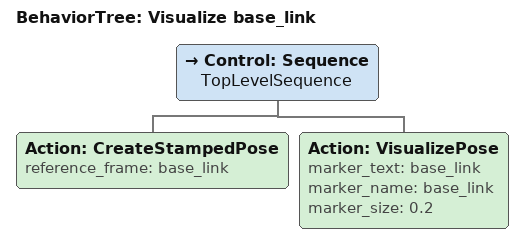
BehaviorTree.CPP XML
<?xml version="1.0" encoding="UTF-8" ?>
<root BTCPP_format="4" main_tree_to_execute="Visualize base_link">
  <BehaviorTree ID="Visualize base_link" _description="">
    <Control ID="Sequence" name="TopLevelSequence">
      <Action ID="CreateStampedPose" reference_frame="base_link" />
      <Action
        ID="VisualizePose"
        marker_text="base_link"
        marker_name="base_link"
        marker_size="0.2"
      />
    </Control>
  </BehaviorTree>
</root>
